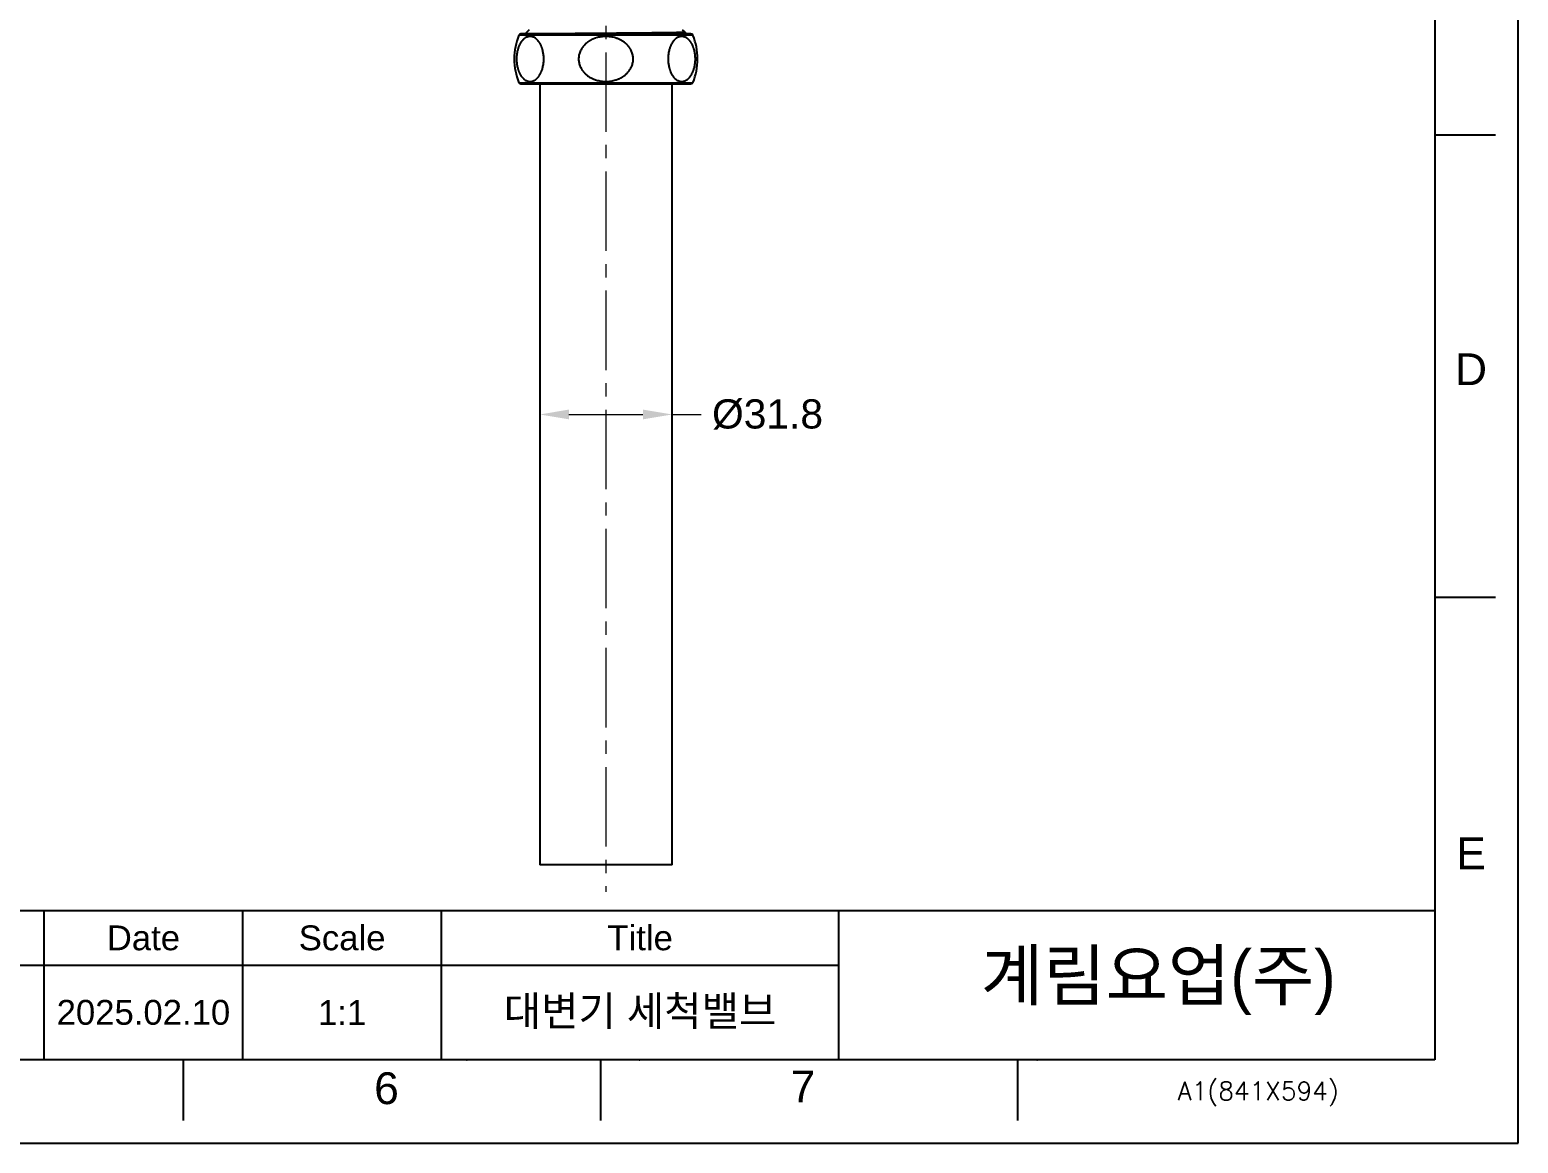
# Model space of a CAD drawing. Header units: millimetres. Extents: x 4257 to 5098, y 860 to 1455.
# Drawn here: x 4740.5 to 5097.7, y 860 to 1127.1 of the extents above; entities that cross this region are included whole.
import ezdxf

# ---------------------------------------------------------------- set-up
doc = ezdxf.new("R2010")
doc.units = ezdxf.units.MM
doc.linetypes.add('CENTER2', pattern=[28.575, 19.05, -3.175, 3.175, -3.175])
doc.linetypes.add('CENTERX2', pattern=[101.6, 63.5, -12.7, 12.7, -12.7])
doc.layers.add('FORM', color=7, linetype='Continuous')
doc.layers.add('TEXT', color=2, linetype='Continuous')
doc.styles.add('Arial', font='arial.ttf')
doc.styles.add('ROMANS', font='ROMANS.shx', dxfattribs={"height": 2.5})
doc.styles.get("Standard").update_dxf_attribs({"font": 'arial.ttf'})
doc.dimstyles.new('ISO-25', dxfattribs={"dimtxt": 7, "dimasz": 7, "dimexe": 1.25, "dimexo": 0.625, "dimgap": 3, "dimtad": 1, "dimtih": 1, "dimtoh": 1, "dimdec": 1, "dimlunit": 6, "dimtxsty": 'Arial', "dimcen": 0, "dimclrd": 3, "dimclre": 3, "dimclrt": 4, "dimadec": 0, "dimazin": 0, "dimtfac": 1, "dimtdec": 1, "dimtmove": 0, "dimatfit": 3, "dimfxl": 1, "dimlwd": 13, "dimlwe": 13, "dimarcsym": 0})

# ---------------------------------------------------------------- blocks, each defined once
blk = doc.blocks.new('*D20')
at = {"color": 3, "lineweight": 13, "transparency": 16777216}
for p, q in [((4862.85, 1015.73), (4862.85, 1036.04)), ((4894.6, 1015.73), (4894.6, 1036.04)), ((4869.85, 1034.79), (4887.6, 1034.79)), ((4894.6, 1034.79), (4901.6, 1034.79))]:
    blk.add_line(p, q, dxfattribs=at)
at = {"color": 3, "transparency": 16777216}
for points in [[(4869.85, 1035.96), (4869.85, 1033.62), (4862.85, 1034.79)], [(4887.6, 1035.96), (4887.6, 1033.62), (4894.6, 1034.79)]]:
    blk.add_solid(points, dxfattribs=at)
at = {"layer": 'Defpoints', "color": 0, "transparency": 16777216}
for p in [(4894.6, 1034.79), (4862.85, 1015.1), (4894.6, 1015.1)]:
    blk.add_point(p, dxfattribs=at)
at = {"color": 4, "transparency": 16777216, "insert": (4917.51, 1034.79), "char_height": 7, "attachment_point": 5, "style": 'Arial'}
blk.add_mtext('%%C31.8', dxfattribs=at)

msp = doc.modelspace()

# ---------------------------------------------------------------- linework, layer by layer
at = {"color": 1, "linetype": 'CENTER2', "lineweight": 18}
msp.add_line((4878.73, 1235.95), (4878.73, 920.26), dxfattribs=at)
at = {"lineweight": 25}
for p, q in [((4899.61, 1125.75), (4857.84, 1125.75)), ((4899.14, 1126.06), (4858.31, 1126.06)), ((4860.33, 1127.06), (4859.33, 1126.06)), ((4897.73, 1126.46), (4897.13, 1127.06)), ((4897.71, 1126.09), (4897.71, 1126.44)), ((4857.84, 1114.37), (4899.61, 1114.37)), ((4858.31, 1114.06), (4899.14, 1114.06)), ((4862.85, 1114.06), (4862.85, 926.76)), ((4894.6, 926.76), (4894.6, 1114.06)), ((4894.6, 926.76), (4862.85, 926.76))]:
    msp.add_line(p, q, dxfattribs=at)
for centre, radius, start, end in [((4871.75, 1120.06), 15.03, 157.7495, 202.2505), ((4858.31, 1125.56), 0.5, 90, 157.7495), ((4899.14, 1125.56), 0.5, 22.2505, 90), ((4885.7, 1120.06), 15.03, 337.7495, 22.2505), ((4858.31, 1114.56), 0.5, 202.2505, 270), ((4899.14, 1114.56), 0.5, 270, 337.7495)]:
    msp.add_arc(centre, radius, start, end, dxfattribs=at)
for points, knots in [([(4863.82, 1120.06), (4863.82, 1119.91), (4863.81, 1119.6), (4863.77, 1119.14), (4863.71, 1118.69), (4863.63, 1118.25), (4863.53, 1117.84), (4863.42, 1117.48), (4863.3, 1117.16), (4863.18, 1116.86), (4863.05, 1116.57), (4862.9, 1116.31), (4862.78, 1116.11), (4862.67, 1115.96), (4862.6, 1115.86), (4862.53, 1115.76), (4862.45, 1115.67), (4862.37, 1115.58), (4862.29, 1115.5), (4862.21, 1115.42), (4862.13, 1115.34), (4862.05, 1115.27), (4861.96, 1115.2), (4861.88, 1115.13), (4861.79, 1115.07), (4861.64, 1114.97), (4861.42, 1114.86), (4861.13, 1114.75), (4860.84, 1114.69), (4860.54, 1114.66), (4860.24, 1114.68), (4859.95, 1114.75), (4859.66, 1114.85), (4859.42, 1114.98), (4859.22, 1115.12), (4859.06, 1115.24), (4858.91, 1115.37), (4858.76, 1115.52), (4858.62, 1115.68), (4858.47, 1115.86), (4858.36, 1116.02), (4858.28, 1116.15), (4858.21, 1116.25), (4858.15, 1116.35), (4858.09, 1116.46), (4858.04, 1116.57), (4857.98, 1116.68), (4857.93, 1116.79), (4857.88, 1116.91), (4857.83, 1117.03), (4857.78, 1117.15), (4857.73, 1117.28), (4857.68, 1117.41), (4857.64, 1117.54), (4857.6, 1117.68), (4857.53, 1117.91), (4857.45, 1118.24), (4857.37, 1118.68), (4857.31, 1119.13), (4857.27, 1119.58), (4857.26, 1120.02), (4857.27, 1120.42), (4857.29, 1120.8), (4857.33, 1121.18), (4857.39, 1121.55), (4857.46, 1121.92), (4857.55, 1122.27), (4857.64, 1122.58), (4857.73, 1122.86), (4857.84, 1123.13), (4857.95, 1123.38), (4858.07, 1123.62), (4858.2, 1123.85), (4858.3, 1124.02), (4858.39, 1124.15), (4858.46, 1124.23), (4858.52, 1124.32), (4858.59, 1124.4), (4858.65, 1124.48), (4858.72, 1124.56), (4858.79, 1124.63), (4858.86, 1124.7), (4858.93, 1124.76), (4859, 1124.83), (4859.07, 1124.89), (4859.15, 1124.95), (4859.22, 1125), (4859.3, 1125.05), (4859.44, 1125.15), (4859.66, 1125.26), (4859.95, 1125.37), (4860.24, 1125.44), (4860.54, 1125.46), (4860.83, 1125.44), (4861.13, 1125.37), (4861.41, 1125.27), (4861.67, 1125.13), (4861.89, 1124.98), (4862.07, 1124.84), (4862.25, 1124.67), (4862.42, 1124.49), (4862.58, 1124.29), (4862.71, 1124.11), (4862.81, 1123.95), (4862.88, 1123.84), (4862.95, 1123.72), (4863.02, 1123.59), (4863.08, 1123.47), (4863.15, 1123.34), (4863.2, 1123.2), (4863.26, 1123.06), (4863.32, 1122.92), (4863.37, 1122.77), (4863.42, 1122.62), (4863.47, 1122.47), (4863.54, 1122.22), (4863.62, 1121.88), (4863.71, 1121.43), (4863.77, 1120.98), (4863.81, 1120.52), (4863.82, 1120.22), (4863.82, 1120.06)], [0, 0, 0, 0, 0.012295, 0.024551, 0.036892, 0.049438, 0.062299, 0.072762, 0.08315, 0.09351, 0.103893, 0.114346, 0.124917, 0.129675, 0.134427, 0.139176, 0.143927, 0.148682, 0.153444, 0.158219, 0.163008, 0.167815, 0.172645, 0.1775, 0.182384, 0.187299, 0.202863, 0.218422, 0.234087, 0.249969, 0.265846, 0.281476, 0.296967, 0.312429, 0.321489, 0.330457, 0.339355, 0.348205, 0.357029, 0.36585, 0.374689, 0.378931, 0.383153, 0.387356, 0.391545, 0.395722, 0.399891, 0.404054, 0.408214, 0.412376, 0.416541, 0.420713, 0.424896, 0.429092, 0.433305, 0.437538, 0.450405, 0.462927, 0.475213, 0.487379, 0.499548, 0.509696, 0.519841, 0.530057, 0.540413, 0.550976, 0.561809, 0.570914, 0.579929, 0.588884, 0.597811, 0.606741, 0.615705, 0.624734, 0.628847, 0.632958, 0.637068, 0.641181, 0.645299, 0.649423, 0.653557, 0.657702, 0.661861, 0.666037, 0.670231, 0.674445, 0.678682, 0.682945, 0.687234, 0.70285, 0.718422, 0.734059, 0.749873, 0.765677, 0.7813, 0.79685, 0.812439, 0.823087, 0.833586, 0.84397, 0.854274, 0.864535, 0.874788, 0.879672, 0.884529, 0.889363, 0.894179, 0.898982, 0.903775, 0.908565, 0.913355, 0.918151, 0.922958, 0.92778, 0.932622, 0.937489, 0.950442, 0.963054, 0.975437, 0.987711, 1, 1, 1, 1]), ([(4897.73, 1126.45), (4897.73, 1126.45), (4897.73, 1126.45), (4897.74, 1126.45), (4897.7, 1126.44), (4897.49, 1126.42), (4897.07, 1126.41), (4896.82, 1126.4), (4896.5, 1126.39), (4896.28, 1126.39), (4896.16, 1126.38), (4895.53, 1126.37), (4894.92, 1126.36), (4893.86, 1126.34), (4893.49, 1126.34), (4892.69, 1126.33), (4892.27, 1126.32), (4890.95, 1126.31), (4889.99, 1126.3), (4888.45, 1126.28), (4887.92, 1126.28), (4886.83, 1126.27), (4886.27, 1126.26), (4884.57, 1126.24), (4883.39, 1126.23), (4880.98, 1126.21), (4879.76, 1126.2), (4877.3, 1126.18), (4874.85, 1126.16), (4872.48, 1126.14), (4870.19, 1126.12), (4868, 1126.1), (4866.05, 1126.07), (4864.27, 1126.05), (4863.46, 1126.04), (4862.04, 1126.02), (4861.42, 1126.01), (4860.66, 1126), (4860.43, 1125.99), (4860.03, 1125.98), (4859.86, 1125.97), (4859.43, 1125.96), (4859.26, 1125.95), (4859.2, 1125.94), (4859.2, 1125.93), (4859.2, 1125.93)], [0, 0, 0, 0, 0.00149, 0.00149, 0.016695, 0.077513, 0.077513, 0.107922, 0.123126, 0.123126, 0.138331, 0.138331, 0.199149, 0.199149, 0.229558, 0.229558, 0.259967, 0.259967, 0.320785, 0.320785, 0.351194, 0.351194, 0.381603, 0.381603, 0.442421, 0.442421, 0.503239, 0.503239, 0.564057, 0.624875, 0.624875, 0.685693, 0.746511, 0.746511, 0.807329, 0.807329, 0.868147, 0.868147, 0.898556, 0.898556, 0.928965, 0.928965, 0.989783, 0.989783, 1, 1, 1, 1]), ([(4878.73, 1125.45), (4878.92, 1125.45), (4879.32, 1125.44), (4879.91, 1125.37), (4880.48, 1125.27), (4880.97, 1125.14), (4881.36, 1125.01), (4881.68, 1124.89), (4881.98, 1124.75), (4882.28, 1124.6), (4882.57, 1124.44), (4882.85, 1124.27), (4883.07, 1124.11), (4883.24, 1123.98), (4883.35, 1123.89), (4883.47, 1123.8), (4883.58, 1123.7), (4883.68, 1123.6), (4883.79, 1123.5), (4883.89, 1123.39), (4883.99, 1123.28), (4884.08, 1123.17), (4884.18, 1123.06), (4884.27, 1122.94), (4884.35, 1122.82), (4884.44, 1122.7), (4884.52, 1122.58), (4884.6, 1122.45), (4884.73, 1122.22), (4884.89, 1121.89), (4885.06, 1121.45), (4885.19, 1121), (4885.26, 1120.55), (4885.29, 1120.09), (4885.27, 1119.63), (4885.2, 1119.18), (4885.08, 1118.73), (4884.91, 1118.28), (4884.71, 1117.87), (4884.5, 1117.51), (4884.27, 1117.18), (4884.02, 1116.88), (4883.76, 1116.59), (4883.47, 1116.32), (4883.22, 1116.12), (4883.03, 1115.99), (4882.9, 1115.9), (4882.78, 1115.81), (4882.64, 1115.73), (4882.51, 1115.65), (4882.38, 1115.57), (4882.24, 1115.5), (4882.1, 1115.43), (4881.96, 1115.36), (4881.81, 1115.3), (4881.67, 1115.24), (4881.52, 1115.18), (4881.37, 1115.12), (4881.22, 1115.07), (4880.93, 1114.98), (4880.5, 1114.86), (4879.93, 1114.75), (4879.34, 1114.69), (4878.75, 1114.66), (4878.16, 1114.68), (4877.57, 1114.75), (4876.99, 1114.85), (4876.49, 1114.99), (4876.05, 1115.13), (4875.68, 1115.28), (4875.33, 1115.44), (4874.98, 1115.62), (4874.65, 1115.82), (4874.39, 1116), (4874.19, 1116.16), (4874.05, 1116.27), (4873.91, 1116.39), (4873.78, 1116.51), (4873.65, 1116.64), (4873.53, 1116.77), (4873.41, 1116.9), (4873.29, 1117.04), (4873.18, 1117.18), (4873.07, 1117.33), (4872.97, 1117.48), (4872.88, 1117.64), (4872.73, 1117.88), (4872.56, 1118.22), (4872.39, 1118.66), (4872.26, 1119.12), (4872.19, 1119.57), (4872.16, 1120.03), (4872.18, 1120.5), (4872.25, 1120.95), (4872.37, 1121.41), (4872.54, 1121.85), (4872.74, 1122.26), (4872.95, 1122.62), (4873.18, 1122.95), (4873.43, 1123.25), (4873.7, 1123.54), (4873.99, 1123.81), (4874.24, 1124.01), (4874.44, 1124.15), (4874.57, 1124.24), (4874.71, 1124.34), (4874.86, 1124.42), (4875, 1124.51), (4875.15, 1124.59), (4875.3, 1124.66), (4875.45, 1124.74), (4875.6, 1124.81), (4875.75, 1124.87), (4875.91, 1124.94), (4876.07, 1125), (4876.23, 1125.05), (4876.53, 1125.15), (4876.96, 1125.26), (4877.54, 1125.37), (4878.13, 1125.44), (4878.53, 1125.45), (4878.73, 1125.45)], [0, 0, 0, 0, 0.015848, 0.031463, 0.046953, 0.062427, 0.071459, 0.080396, 0.089259, 0.09807, 0.106852, 0.115625, 0.124412, 0.128368, 0.132308, 0.136233, 0.140146, 0.14405, 0.147948, 0.151841, 0.155733, 0.159626, 0.163523, 0.167425, 0.171337, 0.17526, 0.179197, 0.18315, 0.187122, 0.200042, 0.212601, 0.224907, 0.237078, 0.249238, 0.261412, 0.273599, 0.285923, 0.298504, 0.31145, 0.322047, 0.33253, 0.342949, 0.353354, 0.363795, 0.374319, 0.37843, 0.382538, 0.386647, 0.390758, 0.394874, 0.398998, 0.40313, 0.407275, 0.411434, 0.415609, 0.419802, 0.424017, 0.428254, 0.432517, 0.436807, 0.452407, 0.467961, 0.483579, 0.49937, 0.515148, 0.530748, 0.54628, 0.561854, 0.572499, 0.582994, 0.593374, 0.603675, 0.613931, 0.624178, 0.629059, 0.633912, 0.638743, 0.643556, 0.648354, 0.653145, 0.657931, 0.662717, 0.667509, 0.672312, 0.677129, 0.681966, 0.686829, 0.699762, 0.712355, 0.724718, 0.73697, 0.749236, 0.761529, 0.773793, 0.786152, 0.798726, 0.811625, 0.822161, 0.832612, 0.84303, 0.853462, 0.86396, 0.874571, 0.879009, 0.883442, 0.887873, 0.892303, 0.896736, 0.901175, 0.905622, 0.91008, 0.914553, 0.919043, 0.923553, 0.928086, 0.932644, 0.93723, 0.952816, 0.968399, 0.98409, 1, 1, 1, 1]), ([(4897.71, 1126.44), (4897.71, 1126.44), (4897.71, 1126.44), (4897.71, 1126.44), (4897.7, 1126.43), (4897.69, 1126.43), (4897.62, 1126.42), (4897.54, 1126.41), (4897.31, 1126.39), (4897.16, 1126.38), (4896.8, 1126.36), (4896.59, 1126.35), (4896.1, 1126.34), (4895.82, 1126.33), (4895.21, 1126.31), (4894.87, 1126.3), (4894.14, 1126.28), (4893.74, 1126.28), (4892.9, 1126.26), (4892.45, 1126.25), (4891.51, 1126.23), (4891.01, 1126.22), (4889.98, 1126.21), (4889.44, 1126.2), (4888.33, 1126.18), (4887.75, 1126.17), (4886.57, 1126.15), (4885.97, 1126.15), (4884.73, 1126.13), (4884.1, 1126.12), (4882.83, 1126.1), (4882.18, 1126.09), (4880.96, 1126.08), (4880.39, 1126.07), (4879.81, 1126.06)], [0, 0, 0, 0, 0.000533, 0.002683, 0.011282, 0.04568, 0.04568, 0.114474, 0.114474, 0.183269, 0.183269, 0.252064, 0.252064, 0.320859, 0.320859, 0.389653, 0.389653, 0.458448, 0.458448, 0.527243, 0.527243, 0.596037, 0.596037, 0.664832, 0.664832, 0.733627, 0.733627, 0.802422, 0.802422, 0.871216, 0.871216, 0.940011, 0.940011, 1, 1, 1, 1]), ([(4893.63, 1120.06), (4893.63, 1120.22), (4893.64, 1120.52), (4893.68, 1120.98), (4893.74, 1121.43), (4893.82, 1121.88), (4893.93, 1122.28), (4894.03, 1122.64), (4894.15, 1122.96), (4894.27, 1123.26), (4894.4, 1123.55), (4894.55, 1123.81), (4894.68, 1124.02), (4894.78, 1124.16), (4894.85, 1124.26), (4894.93, 1124.36), (4895, 1124.45), (4895.08, 1124.54), (4895.16, 1124.63), (4895.24, 1124.71), (4895.32, 1124.78), (4895.4, 1124.86), (4895.49, 1124.92), (4895.57, 1124.99), (4895.66, 1125.05), (4895.81, 1125.15), (4896.03, 1125.26), (4896.32, 1125.37), (4896.61, 1125.44), (4896.91, 1125.46), (4897.21, 1125.44), (4897.5, 1125.37), (4897.79, 1125.27), (4898.03, 1125.14), (4898.23, 1125.01), (4898.39, 1124.89), (4898.54, 1124.75), (4898.69, 1124.6), (4898.84, 1124.44), (4898.98, 1124.26), (4899.09, 1124.1), (4899.18, 1123.97), (4899.24, 1123.87), (4899.3, 1123.77), (4899.36, 1123.66), (4899.41, 1123.56), (4899.47, 1123.44), (4899.52, 1123.33), (4899.58, 1123.21), (4899.63, 1123.09), (4899.67, 1122.97), (4899.72, 1122.84), (4899.77, 1122.71), (4899.81, 1122.58), (4899.85, 1122.45), (4899.92, 1122.21), (4900, 1121.88), (4900.09, 1121.44), (4900.15, 1120.99), (4900.18, 1120.54), (4900.19, 1120.11), (4900.19, 1119.7), (4900.16, 1119.32), (4900.12, 1118.94), (4900.06, 1118.57), (4899.99, 1118.2), (4899.91, 1117.86), (4899.81, 1117.54), (4899.72, 1117.26), (4899.61, 1116.99), (4899.5, 1116.74), (4899.38, 1116.5), (4899.26, 1116.28), (4899.15, 1116.1), (4899.06, 1115.98), (4899, 1115.89), (4898.93, 1115.8), (4898.87, 1115.72), (4898.8, 1115.64), (4898.73, 1115.57), (4898.66, 1115.49), (4898.59, 1115.42), (4898.52, 1115.36), (4898.45, 1115.29), (4898.38, 1115.23), (4898.3, 1115.17), (4898.23, 1115.12), (4898.15, 1115.07), (4898.01, 1114.97), (4897.79, 1114.86), (4897.5, 1114.75), (4897.21, 1114.69), (4896.91, 1114.66), (4896.62, 1114.68), (4896.33, 1114.75), (4896.04, 1114.86), (4895.78, 1114.99), (4895.56, 1115.14), (4895.38, 1115.28), (4895.2, 1115.45), (4895.03, 1115.63), (4894.87, 1115.83), (4894.74, 1116.02), (4894.64, 1116.17), (4894.57, 1116.28), (4894.5, 1116.4), (4894.43, 1116.53), (4894.37, 1116.65), (4894.31, 1116.79), (4894.25, 1116.92), (4894.19, 1117.06), (4894.14, 1117.2), (4894.08, 1117.35), (4894.03, 1117.5), (4893.98, 1117.66), (4893.91, 1117.9), (4893.83, 1118.24), (4893.74, 1118.69), (4893.68, 1119.14), (4893.64, 1119.6), (4893.63, 1119.91), (4893.63, 1120.06)], [0, 0, 0, 0, 0.012295, 0.024551, 0.036892, 0.049438, 0.062299, 0.072762, 0.08315, 0.09351, 0.103893, 0.114346, 0.124917, 0.129675, 0.134427, 0.139176, 0.143927, 0.148682, 0.153444, 0.158219, 0.163008, 0.167815, 0.172645, 0.1775, 0.182384, 0.187299, 0.202863, 0.218422, 0.234087, 0.249969, 0.265846, 0.281476, 0.296967, 0.312429, 0.321489, 0.330457, 0.339355, 0.348205, 0.357029, 0.36585, 0.374689, 0.378931, 0.383153, 0.387356, 0.391545, 0.395722, 0.399891, 0.404054, 0.408214, 0.412376, 0.416541, 0.420713, 0.424896, 0.429092, 0.433305, 0.437538, 0.450405, 0.462927, 0.475213, 0.487379, 0.499548, 0.509696, 0.519841, 0.530057, 0.540413, 0.550976, 0.561809, 0.570914, 0.579929, 0.588884, 0.597811, 0.606741, 0.615705, 0.624734, 0.628847, 0.632958, 0.637068, 0.641181, 0.645299, 0.649423, 0.653557, 0.657702, 0.661861, 0.666037, 0.670231, 0.674445, 0.678682, 0.682945, 0.687234, 0.70285, 0.718422, 0.734059, 0.749873, 0.765677, 0.7813, 0.79685, 0.812439, 0.823087, 0.833586, 0.84397, 0.854274, 0.864535, 0.874788, 0.879672, 0.884529, 0.889363, 0.894179, 0.898982, 0.903775, 0.908565, 0.913355, 0.918151, 0.922958, 0.92778, 0.932622, 0.937489, 0.950442, 0.963054, 0.975437, 0.987711, 1, 1, 1, 1]), ([(4897.56, 1126.06), (4897.62, 1126.07), (4897.66, 1126.07), (4897.69, 1126.08), (4897.71, 1126.09), (4897.71, 1126.09), (4897.71, 1126.09), (4897.71, 1126.09), (4897.71, 1126.09), (4897.71, 1126.09), (4897.71, 1126.09)], [0, 0, 0, 0, 0.570213, 0.570213, 0.83617, 0.969149, 0.985771, 0.994082, 0.994082, 1, 1, 1, 1])]:
    msp.add_open_spline(points, degree=3, knots=knots, dxfattribs=at)
msp.add_open_spline([(4897.78, 1126.06), (4897.74, 1126.08), (4897.71, 1126.1)], degree=2, dxfattribs=at)
at = {"layer": 'FORM', "color": 7, "linetype": 'Continuous'}
for p, q in [((5097.66, 859.99), (5097.66, 1454.7)), ((5077.64, 1101.88), (5092.19, 1101.88)), ((5077.64, 990.95), (5092.19, 990.95)), ((5077.63, 880.01), (4276.68, 880.01)), ((4777.28, 880.01), (4777.28, 865.46)), ((4877.4, 880.01), (4877.4, 865.46)), ((4977.52, 880.01), (4977.52, 865.46)), ((4256.66, 859.99), (5097.66, 859.99))]:
    msp.add_line(p, q, dxfattribs=at)
at = {"layer": 'FORM', "linetype": 'Continuous'}
msp.add_line((5077.63, 1434.67), (5077.63, 880.01), dxfattribs=at)
at = {"layer": 'FORM'}
for p, q in [((4432.82, 915.77), (5077.63, 915.77)), ((4743.9, 880.01), (4743.9, 915.77)), ((4743.9, 880.01), (4743.9, 915.77)), ((4743.9, 880.01), (4743.9, 915.77)), ((4791.58, 880.01), (4791.58, 915.77)), ((4839.26, 880.01), (4839.26, 915.77)), ((4934.61, 880.01), (4934.61, 915.77)), ((4376.8, 902.66), (4934.61, 902.66))]:
    msp.add_line(p, q, dxfattribs=at)
for p in [(4845.38, 880.01), (4886.81, 880.01), (4982.22, 880.01)]:
    msp.add_point(p, dxfattribs=at)

# ---------------------------------------------------------------- texts
at = {"layer": 'FORM', "char_height": 7.63, "attachment_point": 5}
for s, width, insert in [('D', 10.0119, (5086.33, 1045.64)), ('E', 10.0119, (5086.33, 929.53)), ('6', 50.0595, (4826.07, 873.13)), ('7', 50.0595, (4926.02, 873.58))]:
    msp.add_mtext_dynamic_manual_height_columns(s, width=width, gutter_width=12.51, heights=[0], dxfattribs=dict(at, insert=insert))
at = {"layer": 'TEXT', "style": 'ROMANS'}
msp.add_text('A1(841X594)', height=4.3802, dxfattribs=at).set_placement((5015.93, 870.34))
at = {"layer": 'TEXT', "attachment_point": 5}
for s, width, insert, char_height in [('Date', 47.6757, (4767.74, 909.21), 5.959), ('Scale', 47.6757, (4815.42, 909.21), 5.959), ('Title', 95.3515, (4886.93, 909.21), 5.959), ('2025.02.10', 47.6757, (4767.74, 891.34), 5.959), ('1:1', 47.6757, (4815.42, 891.34), 5.959), ('{\\fGulim|b0|i0|c129|p50;대변기 세척밸브}', 95.3515, (4886.93, 891.34), 7.1514)]:
    msp.add_mtext_dynamic_manual_height_columns(s, width=width, gutter_width=29.8, heights=[0], dxfattribs=dict(at, insert=insert, char_height=char_height))
at = {"layer": 'TEXT', "linetype": 'CENTERX2', "insert": (5011.31, 898.47), "char_height": 11.9189, "attachment_point": 5}
msp.add_mtext_dynamic_manual_height_columns('{\\fHYGothic-Medium|b0|i0|c129|p18;계림요업(주)}', width=143.0272, gutter_width=29.8, heights=[0], dxfattribs=at)

# ---------------------------------------------------------------- dimensions: what is measured, and where the dimension line sits
dim = msp.add_linear_dim(base=(4894.60068918, 1034.7883346), p1=(4862.85068918, 1015.10422717), p2=(4894.60068918, 1015.10422717), text='%%C<>', dimstyle='ISO-25', override={"dimtad": 0})
dim.commit()
dim.dimension.update_dxf_attribs({"geometry": '*D20', "text_midpoint": (4917.50723761, 1034.7883346), "dimtype": 160})

doc.saveas('drawing.dxf')
